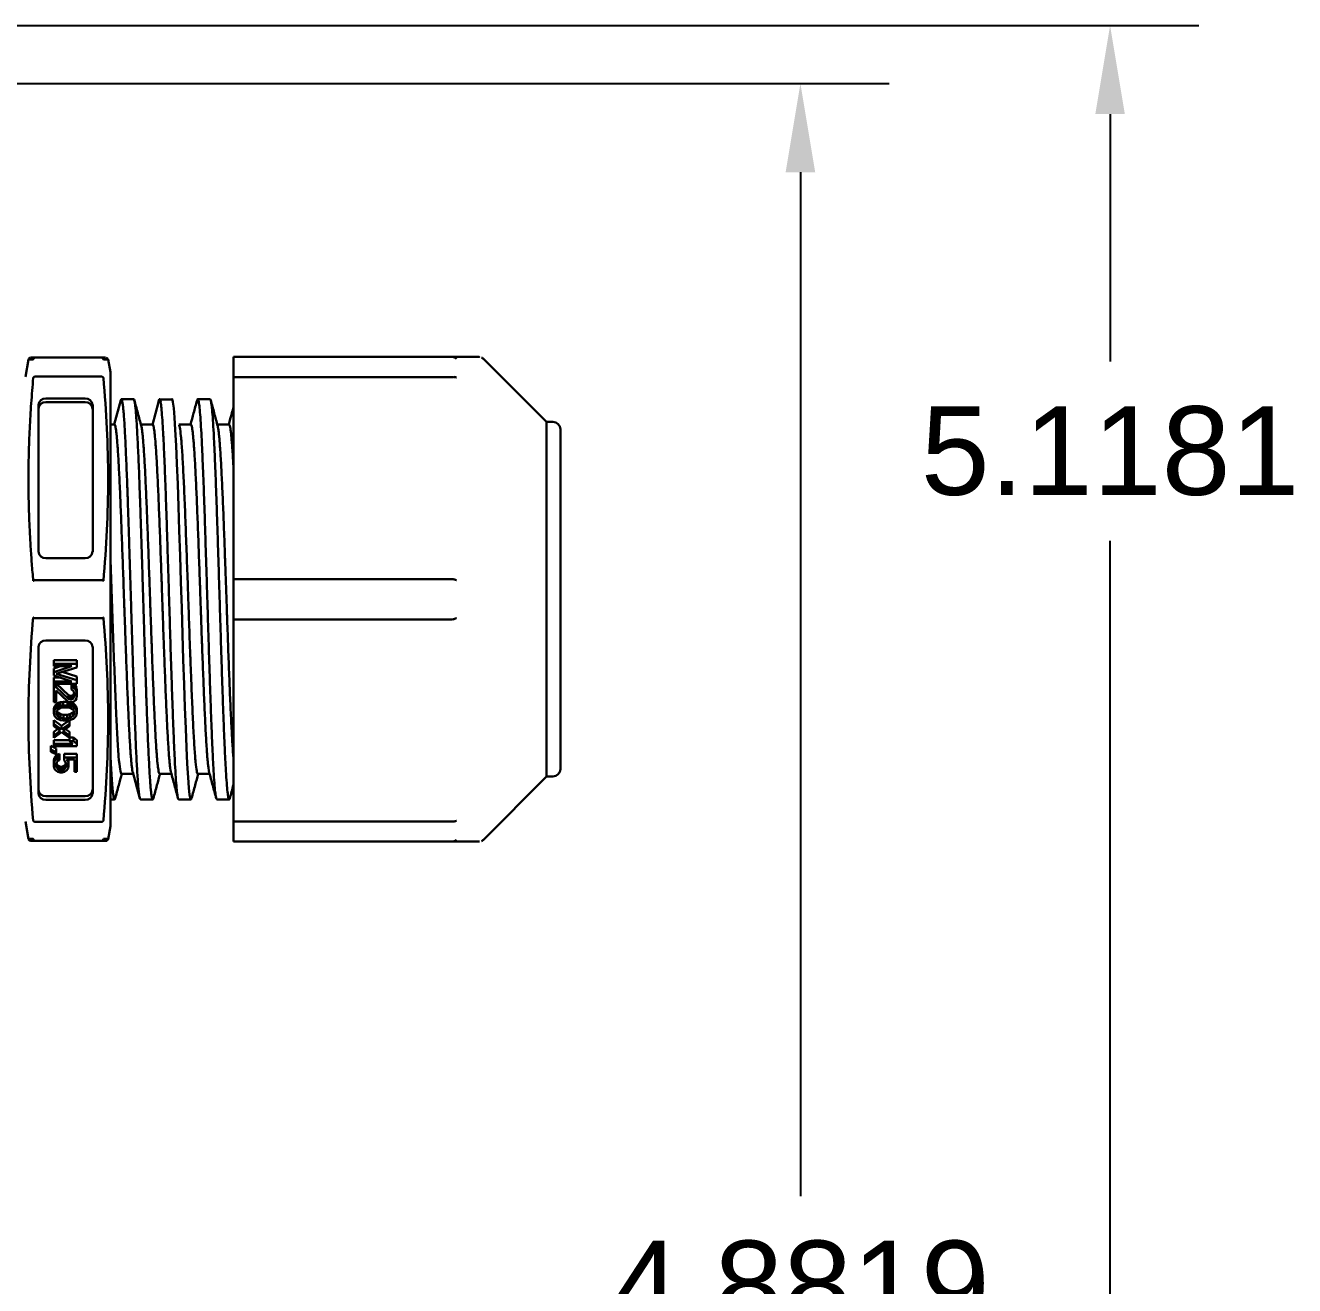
# Model space of a CAD drawing. Header units: inches. Extents: x 0.6 to 15.5, y 0.5 to 6.4.
# Drawn here: x 5.699 to 8.277, y 3.816 to 6.375 of the extents above; entities that cross this region are included whole.
import ezdxf

# ---------------------------------------------------------------- set-up
doc = ezdxf.new("R2010")
doc.units = ezdxf.units.IN
doc.header["$MEASUREMENT"] = 0
doc.layers.add('Enclosure', color=3, linetype='Continuous')
doc.styles.get("Standard").update_dxf_attribs({"font": 'arial.ttf'})
doc.dimstyles.get("Standard").update_dxf_attribs({"dimtxt": 0.18, "dimasz": 0.18, "dimexe": 0.18, "dimexo": 0.0625, "dimgap": 0.09, "dimtad": 0, "dimtih": 1, "dimtoh": 1, "dimdec": 4, "dimzin": 0, "dimdsep": 46, "dimtxsty": 'Standard', "dimcen": 0.09, "dimadec": 0, "dimazin": 0, "dimtfac": 1, "dimtdec": 4, "dimtofl": 0, "dimtmove": 0, "dimatfit": 3, "dimfxl": 1, "dimtolj": 1, "dimtzin": 0, "dimarcsym": 0})

# ---------------------------------------------------------------- blocks, each defined once
blk = doc.blocks.new('CG-32_CableGland')
at = {"color": 7, "linetype": 'Continuous', "lineweight": 30}
for p, q in [((-0.054, 0.4506), (-0.1831, 0.3215)), ((0.0081, 0.4535), (0.4529, 0.4535)), ((0.4529, 0.4535), (0.4529, 0.4126)), ((0.7075, 0.4485), (0.7029, 0.4225)), ((0.7076, 0.4485), (0.7075, 0.4484)), ((0.7222, 0.4525), (0.8547, 0.4525)), ((0.8756, 0.413), (0.8693, 0.4485)), ((0.0081, 0.4126), (0.4529, 0.4126)), ((0.4529, 0.0025), (0.4529, 0.4126)), ((0.7029, 0.4225), (0.7029, -0.0385)), ((0.7222, 0.4139), (0.8547, 0.4139)), ((0.4867, 0.368), (0.4615, 0.368)), ((0.5643, 0.368), (0.5391, 0.368)), ((0.642, 0.368), (0.6167, 0.368)), ((0.6574, 0.3129), (0.6431, 0.366)), ((0.7029, 0.368), (0.6943, 0.368)), ((0.8339, 0.369), (0.7539, 0.369)), ((0.8339, 0.3615), (0.7539, 0.3615)), ((0.7389, 0.356), (0.7389, 0.0581)), ((0.8489, 0.0581), (0.8489, 0.356)), ((-0.1831, 0.3215), (-0.1961, 0.3215)), ((-0.1831, 0.3215), (-0.1831, -0.0385)), ((0.5253, 0.316), (0.5014, 0.316)), ((0.6029, 0.316), (0.579, 0.316)), ((0.6805, 0.316), (0.6566, 0.316)), ((0.7711, 0.3118), (0.776, 0.3118)), ((0.7711, 0.283), (0.7711, 0.3118)), ((0.776, 0.3118), (0.776, 0.2873)), ((0.792, 0.3092), (0.796, 0.3118)), ((0.796, 0.3118), (0.801, 0.3135)), ((0.801, 0.3135), (0.805, 0.3135)), ((0.805, 0.3135), (0.81, 0.3118)), ((0.81, 0.3118), (0.8139, 0.3092)), ((-0.2111, -0.0385), (-0.2111, 0.3065)), ((0.776, 0.2873), (0.792, 0.2873)), ((0.788, 0.3008), (0.789, 0.305)), ((0.788, 0.2957), (0.788, 0.3008)), ((0.789, 0.2915), (0.788, 0.2957)), ((0.788, 0.2957), (0.788, 0.2882)), ((0.7882, 0.2873), (0.788, 0.2882)), ((0.789, 0.305), (0.792, 0.3092)), ((0.792, 0.2873), (0.789, 0.2915)), ((0.789, 0.2915), (0.789, 0.2873)), ((0.794, 0.3042), (0.793, 0.3008)), ((0.793, 0.3008), (0.793, 0.2957)), ((0.793, 0.2957), (0.794, 0.2923)), ((0.794, 0.2967), (0.7934, 0.2945)), ((0.796, 0.3067), (0.794, 0.3042)), ((0.794, 0.3042), (0.794, 0.2967)), ((0.796, 0.2992), (0.794, 0.2967)), ((0.794, 0.2923), (0.797, 0.2889)), ((0.799, 0.3084), (0.796, 0.3067)), ((0.796, 0.3067), (0.796, 0.2992)), ((0.799, 0.3009), (0.796, 0.2992)), ((0.797, 0.2889), (0.797, 0.283)), ((0.802, 0.3092), (0.799, 0.3084)), ((0.799, 0.3084), (0.799, 0.3009)), ((0.802, 0.3017), (0.799, 0.3009)), ((0.804, 0.3092), (0.802, 0.3092)), ((0.802, 0.3092), (0.802, 0.3017)), ((0.804, 0.3017), (0.802, 0.3017)), ((0.807, 0.3084), (0.804, 0.3092)), ((0.804, 0.3092), (0.804, 0.3017)), ((0.807, 0.3009), (0.804, 0.3017)), ((0.806, 0.2881), (0.81, 0.2898)), ((0.806, 0.283), (0.806, 0.2881)), ((0.81, 0.2847), (0.806, 0.283)), ((0.81, 0.3067), (0.807, 0.3084)), ((0.807, 0.3084), (0.807, 0.3009)), ((0.81, 0.2992), (0.807, 0.3009)), ((0.8119, 0.3042), (0.81, 0.3067)), ((0.81, 0.3067), (0.81, 0.2992)), ((0.8119, 0.2967), (0.81, 0.2992)), ((0.81, 0.2898), (0.8119, 0.2923)), ((0.8139, 0.2873), (0.81, 0.2847)), ((0.81, 0.2847), (0.81, 0.2772)), ((0.8129, 0.3008), (0.8119, 0.3042)), ((0.8119, 0.3042), (0.8119, 0.2967)), ((0.8126, 0.2945), (0.8119, 0.2967)), ((0.8119, 0.2923), (0.8129, 0.2957)), ((0.8129, 0.2957), (0.8129, 0.3008)), ((0.8139, 0.3092), (0.8169, 0.305)), ((0.8169, 0.2915), (0.8139, 0.2873)), ((0.8139, 0.2873), (0.8139, 0.2798)), ((0.8169, 0.284), (0.8139, 0.2798)), ((0.8169, 0.305), (0.8179, 0.3008)), ((0.8179, 0.2957), (0.8169, 0.2915)), ((0.8169, 0.2915), (0.8169, 0.284)), ((0.8179, 0.2882), (0.8169, 0.284)), ((0.8179, 0.3008), (0.8179, 0.2957)), ((0.8179, 0.2957), (0.8179, 0.2882)), ((0.797, 0.283), (0.7711, 0.283)), ((0.7711, 0.283), (0.7711, 0.2755)), ((0.797, 0.2755), (0.7711, 0.2755)), ((0.7711, 0.2551), (0.7711, 0.2602)), ((0.7711, 0.2602), (0.8179, 0.2602)), ((0.797, 0.283), (0.797, 0.2755)), ((0.806, 0.283), (0.806, 0.2755)), ((0.81, 0.2772), (0.806, 0.2755)), ((0.8139, 0.2798), (0.81, 0.2772)), ((0.8129, 0.272), (0.8129, 0.2763)), ((0.8129, 0.2763), (0.8239, 0.2712)), ((0.8239, 0.267), (0.8129, 0.272)), ((0.8129, 0.272), (0.8129, 0.2645)), ((0.8239, 0.2595), (0.8129, 0.2645)), ((0.8179, 0.2602), (0.8179, 0.2551)), ((0.8239, 0.2712), (0.8239, 0.267)), ((0.8239, 0.267), (0.8239, 0.2595)), ((0.778, 0.25), (0.7711, 0.2551)), ((0.7711, 0.2551), (0.7711, 0.2476)), ((0.778, 0.2425), (0.7711, 0.2476)), ((0.786, 0.25), (0.778, 0.25)), ((0.778, 0.25), (0.778, 0.2425)), ((0.786, 0.2425), (0.778, 0.2425)), ((0.8179, 0.2551), (0.779, 0.2551)), ((0.779, 0.2551), (0.786, 0.25)), ((0.786, 0.25), (0.786, 0.2433)), ((0.8179, 0.2476), (0.786, 0.2476)), ((0.786, 0.2382), (0.786, 0.2433)), ((0.786, 0.2433), (0.802, 0.2314)), ((0.799, 0.2289), (0.786, 0.2382)), ((0.786, 0.2382), (0.786, 0.2307)), ((0.802, 0.2314), (0.8179, 0.2433)), ((0.8179, 0.2382), (0.805, 0.2289)), ((0.8179, 0.2551), (0.8179, 0.2476)), ((0.8179, 0.2433), (0.8179, 0.2382)), ((0.8179, 0.2382), (0.8179, 0.2307)), ((0.782, 0.2061), (0.785, 0.2069)), ((0.785, 0.2069), (0.79, 0.2078)), ((0.7938, 0.2251), (0.786, 0.2307)), ((0.786, 0.2196), (0.799, 0.2289)), ((0.802, 0.2264), (0.786, 0.2145)), ((0.786, 0.2145), (0.786, 0.2196)), ((0.786, 0.2145), (0.786, 0.2071)), ((0.802, 0.2189), (0.7861, 0.2071)), ((0.79, 0.2078), (0.799, 0.2078)), ((0.799, 0.2078), (0.804, 0.2069)), ((0.8179, 0.2145), (0.802, 0.2264)), ((0.802, 0.2264), (0.802, 0.2189)), ((0.8179, 0.207), (0.802, 0.2189)), ((0.804, 0.2069), (0.807, 0.2061)), ((0.805, 0.2289), (0.8179, 0.2196)), ((0.8179, 0.2307), (0.8102, 0.2251)), ((0.8179, 0.2196), (0.8179, 0.2145)), ((0.8179, 0.2145), (0.8179, 0.207)), ((0.7711, 0.1925), (0.7721, 0.1976)), ((0.7721, 0.1875), (0.7711, 0.1925)), ((0.7711, 0.1925), (0.7711, 0.185)), ((0.7721, 0.18), (0.7711, 0.185)), ((0.7721, 0.1976), (0.775, 0.2018)), ((0.775, 0.1832), (0.7721, 0.1875)), ((0.7721, 0.1875), (0.7721, 0.18)), ((0.775, 0.2018), (0.778, 0.2044)), ((0.778, 0.1807), (0.775, 0.1832)), ((0.775, 0.1832), (0.775, 0.1757)), ((0.777, 0.1968), (0.776, 0.1925)), ((0.776, 0.1925), (0.777, 0.1883)), ((0.777, 0.1893), (0.7769, 0.1888)), ((0.779, 0.1993), (0.777, 0.1968)), ((0.777, 0.1968), (0.777, 0.1893)), ((0.779, 0.1918), (0.777, 0.1893)), ((0.777, 0.1883), (0.779, 0.1858)), ((0.778, 0.2044), (0.782, 0.2061)), ((0.782, 0.179), (0.778, 0.1807)), ((0.778, 0.1807), (0.778, 0.1732)), ((0.785, 0.2027), (0.779, 0.1993)), ((0.779, 0.1993), (0.779, 0.1918)), ((0.785, 0.1952), (0.779, 0.1918)), ((0.779, 0.1858), (0.785, 0.1824)), ((0.791, 0.2035), (0.785, 0.2027)), ((0.785, 0.2027), (0.785, 0.1952)), ((0.791, 0.196), (0.785, 0.1952)), ((0.785, 0.1824), (0.791, 0.1815)), ((0.798, 0.2035), (0.791, 0.2035)), ((0.791, 0.2035), (0.791, 0.196)), ((0.798, 0.196), (0.791, 0.196)), ((0.791, 0.1815), (0.798, 0.1815)), ((0.804, 0.2027), (0.798, 0.2035)), ((0.798, 0.2035), (0.798, 0.196)), ((0.804, 0.1952), (0.798, 0.196)), ((0.798, 0.1815), (0.804, 0.1824)), ((0.81, 0.1993), (0.804, 0.2027)), ((0.804, 0.2027), (0.804, 0.1952)), ((0.81, 0.1918), (0.804, 0.1952)), ((0.804, 0.1824), (0.81, 0.1858)), ((0.807, 0.2061), (0.8109, 0.2044)), ((0.8109, 0.1807), (0.807, 0.179)), ((0.8119, 0.1968), (0.81, 0.1993)), ((0.81, 0.1993), (0.81, 0.1918)), ((0.8119, 0.1893), (0.81, 0.1918)), ((0.81, 0.1858), (0.8119, 0.1883)), ((0.8109, 0.2044), (0.8139, 0.2018)), ((0.8139, 0.1832), (0.8109, 0.1807)), ((0.8109, 0.1807), (0.8109, 0.1732)), ((0.8129, 0.1925), (0.8119, 0.1968)), ((0.8119, 0.1968), (0.8119, 0.1893)), ((0.8119, 0.1883), (0.8129, 0.1925)), ((0.8121, 0.1888), (0.8119, 0.1893)), ((0.8139, 0.2018), (0.8169, 0.1976)), ((0.8169, 0.1875), (0.8139, 0.1832)), ((0.8139, 0.1832), (0.8139, 0.1757)), ((0.8169, 0.1976), (0.8179, 0.1925)), ((0.8179, 0.1925), (0.8169, 0.1875)), ((0.8169, 0.1875), (0.8169, 0.18)), ((0.8179, 0.185), (0.8169, 0.18)), ((0.8179, 0.1925), (0.8179, 0.185)), ((0.7711, 0.1579), (0.7721, 0.1629)), ((0.7711, 0.1545), (0.7711, 0.1579)), ((0.775, 0.1757), (0.7721, 0.18)), ((0.7721, 0.1629), (0.774, 0.1663)), ((0.774, 0.1663), (0.778, 0.1697)), ((0.778, 0.1732), (0.775, 0.1757)), ((0.777, 0.1612), (0.776, 0.157)), ((0.776, 0.157), (0.776, 0.1536)), ((0.779, 0.1638), (0.777, 0.1612)), ((0.777, 0.1612), (0.777, 0.1537)), ((0.779, 0.1563), (0.777, 0.1537)), ((0.782, 0.1715), (0.778, 0.1732)), ((0.778, 0.1697), (0.782, 0.1705)), ((0.782, 0.1655), (0.779, 0.1638)), ((0.779, 0.1638), (0.779, 0.1563)), ((0.782, 0.158), (0.779, 0.1563)), ((0.785, 0.1782), (0.782, 0.179)), ((0.782, 0.179), (0.782, 0.1715)), ((0.785, 0.1707), (0.782, 0.1715)), ((0.782, 0.1705), (0.784, 0.1705)), ((0.784, 0.1655), (0.782, 0.1655)), ((0.782, 0.1655), (0.782, 0.158)), ((0.784, 0.158), (0.782, 0.158)), ((0.784, 0.1705), (0.788, 0.1697)), ((0.788, 0.1638), (0.784, 0.1655)), ((0.784, 0.1655), (0.784, 0.158)), ((0.788, 0.1563), (0.784, 0.158)), ((0.79, 0.1773), (0.785, 0.1782)), ((0.785, 0.1782), (0.785, 0.1707)), ((0.79, 0.1698), (0.785, 0.1707)), ((0.788, 0.1697), (0.791, 0.168)), ((0.8129, 0.1401), (0.788, 0.1638)), ((0.788, 0.1638), (0.788, 0.1563)), ((0.8122, 0.1333), (0.788, 0.1563)), ((0.799, 0.1773), (0.79, 0.1773)), ((0.79, 0.1773), (0.79, 0.1698)), ((0.799, 0.1698), (0.79, 0.1698)), ((0.791, 0.168), (0.8129, 0.1469)), ((0.804, 0.1782), (0.799, 0.1773)), ((0.799, 0.1773), (0.799, 0.1698)), ((0.804, 0.1707), (0.799, 0.1698)), ((0.807, 0.179), (0.804, 0.1782)), ((0.804, 0.1782), (0.804, 0.1707)), ((0.807, 0.1715), (0.804, 0.1707)), ((0.807, 0.179), (0.807, 0.1715)), ((0.8109, 0.1732), (0.807, 0.1715)), ((0.8139, 0.1757), (0.8109, 0.1732)), ((0.8129, 0.1469), (0.8129, 0.1705)), ((0.8129, 0.1705), (0.8179, 0.1705)), ((0.8169, 0.18), (0.8139, 0.1757)), ((0.8179, 0.1705), (0.8179, 0.1401)), ((0.7721, 0.1486), (0.7711, 0.1545)), ((0.7711, 0.1545), (0.7711, 0.147)), ((0.7721, 0.1411), (0.7711, 0.147)), ((0.7711, 0.1257), (0.7711, 0.1333)), ((0.7711, 0.1333), (0.8179, 0.1333)), ((0.774, 0.1452), (0.7721, 0.1486)), ((0.7721, 0.1486), (0.7721, 0.1411)), ((0.774, 0.1377), (0.7721, 0.1411)), ((0.778, 0.1418), (0.774, 0.1452)), ((0.774, 0.1452), (0.774, 0.1377)), ((0.778, 0.1343), (0.774, 0.1377)), ((0.776, 0.1536), (0.777, 0.1494)), ((0.777, 0.1537), (0.7765, 0.1516)), ((0.777, 0.1494), (0.779, 0.1469)), ((0.782, 0.1409), (0.778, 0.1418)), ((0.778, 0.1418), (0.778, 0.1343)), ((0.782, 0.1334), (0.778, 0.1343)), ((0.779, 0.1469), (0.782, 0.1452)), ((0.782, 0.1452), (0.782, 0.1409)), ((0.782, 0.1409), (0.782, 0.1334)), ((0.8179, 0.1401), (0.8129, 0.1401)), ((0.8129, 0.1401), (0.8129, 0.1333)), ((0.8179, 0.1401), (0.8179, 0.1333)), ((0.8179, 0.1333), (0.8179, 0.1283)), ((0.8129, 0.113), (0.7711, 0.1257)), ((0.7711, 0.1257), (0.7711, 0.1182)), ((0.8006, 0.1093), (0.7711, 0.1182)), ((0.7711, 0.1003), (0.8129, 0.113)), ((0.781, 0.1283), (0.8179, 0.1164)), ((0.8179, 0.1283), (0.781, 0.1283)), ((0.8179, 0.1096), (0.781, 0.0978)), ((0.8179, 0.1208), (0.8044, 0.1208)), ((0.8179, 0.1283), (0.8179, 0.1208)), ((0.8179, 0.1164), (0.8179, 0.1096)), ((0.8179, 0.1096), (0.8179, 0.1021)), ((0.7711, 0.0927), (0.7711, 0.1003)), ((0.8179, 0.0927), (0.7711, 0.0927)), ((0.7711, 0.0927), (0.7711, 0.0852)), ((0.8179, 0.0852), (0.7711, 0.0852)), ((0.781, 0.0978), (0.8179, 0.0978)), ((0.8179, 0.1021), (0.8044, 0.0978)), ((0.8179, 0.0978), (0.8179, 0.0927)), ((0.8179, 0.0927), (0.8179, 0.0852)), ((0.7539, 0.0451), (0.8339, 0.0451)), ((0.0081, 0.0025), (0.4529, 0.0025)), ((0.4529, 0.0025), (0.4529, -0.0794)), ((0.7222, 0.0002), (0.8547, 0.0002)), ((-0.2111, -0.3835), (-0.2111, -0.0385)), ((-0.1831, -0.3985), (-0.1831, -0.0385)), ((0.7029, -0.0385), (0.7029, -0.4994)), ((0.7222, -0.0771), (0.8547, -0.0771)), ((0.0081, -0.0794), (0.4529, -0.0794)), ((0.4529, -0.0794), (0.4529, -0.4895)), ((0.8339, -0.122), (0.7539, -0.122)), ((0.7389, -0.135), (0.7389, -0.4329)), ((0.8489, -0.4329), (0.8489, -0.135)), ((-0.1961, -0.3985), (-0.1831, -0.3985)), ((-0.1831, -0.3985), (-0.054, -0.5275)), ((0.4857, -0.393), (0.4618, -0.393)), ((0.5394, -0.393), (0.5398, -0.3925)), ((0.5641, -0.393), (0.5394, -0.393)), ((0.6052, -0.4384), (0.6177, -0.3925)), ((0.617, -0.393), (0.6174, -0.3925)), ((0.6409, -0.393), (0.617, -0.393)), ((0.6819, -0.4429), (0.6954, -0.393)), ((0.6946, -0.393), (0.7029, -0.393)), ((0.5003, -0.4449), (0.5255, -0.4449)), ((0.5783, -0.4445), (0.5785, -0.4451)), ((0.5788, -0.4442), (0.6024, -0.4442)), ((0.6555, -0.445), (0.6808, -0.445)), ((0.7539, -0.4384), (0.8339, -0.4384)), ((0.7539, -0.4459), (0.8339, -0.4459)), ((0.0081, -0.4895), (0.4529, -0.4895)), ((0.4529, -0.5305), (0.4529, -0.4895)), ((0.7029, -0.4994), (0.7075, -0.5254)), ((0.7222, -0.4908), (0.8547, -0.4908)), ((0.8693, -0.5254), (0.8756, -0.4899)), ((0.0081, -0.5305), (0.4529, -0.5305)), ((0.7075, -0.5253), (0.7076, -0.5254)), ((0.7222, -0.5295), (0.8547, -0.5295)), ((0.8693, -0.5254), (0.8693, -0.5253))]:
    blk.add_line(p, q, dxfattribs=at)
at = {"color": 7, "linetype": 'Continuous', "lineweight": 30, "flags": 128}
blk.add_lwpolyline([(0.5379, 0.3646), (0.5386, 0.3675), (0.5402, 0.3668), (0.5419, 0.3591), (0.5435, 0.3445), (0.5451, 0.3233), (0.5467, 0.2958), (0.5484, 0.2626), (0.55, 0.2242), (0.5516, 0.1812), (0.5532, 0.1344), (0.5549, 0.0847), (0.5565, 0.0328), (0.5581, -0.0204), (0.5597, -0.0738), (0.5614, -0.1266), (0.563, -0.1779), (0.5646, -0.2268), (0.5662, -0.2724), (0.5679, -0.314), (0.5695, -0.3508), (0.5711, -0.3823), (0.5727, -0.4077), (0.5743, -0.4262), (0.5759, -0.4385), (0.5759, -0.4385)], dxfattribs=at)
at = {"color": 7, "linetype": 'Continuous', "lineweight": 30}
for centre, radius, start, end in [((0.8625, 0.445), 0.00783, 34.1283, 71.5402), ((0.753, 0.3549), 0.0141, 86.1887, 175.5981), ((0.753, 0.3474), 0.0141, 86.1887, 175.5981), ((0.8349, 0.3549), 0.0141, 4.4019, 93.8113), ((0.8349, 0.3474), 0.0141, 4.4019, 93.8113), ((-0.1961, 0.3065), 0.015, 90, 180), ((0.753, 0.0592), 0.0141, 184.4019, 273.8113), ((0.8349, 0.0592), 0.0141, 266.1887, 355.5981), ((0.753, -0.1361), 0.0141, 86.1887, 175.5981), ((0.8349, -0.1361), 0.0141, 4.4019, 93.8113), ((-0.1961, -0.3835), 0.015, 180, 270), ((0.753, -0.4243), 0.0141, 184.4019, 273.8113), ((0.753, -0.4318), 0.0141, 184.4019, 273.8113), ((0.8349, -0.4243), 0.0141, 266.1887, 355.5981), ((0.8349, -0.4318), 0.0141, 266.1887, 355.5981), ((0.7143, -0.522), 0.00774, 213.9501, 249.7221)]:
    blk.add_arc(centre, radius, start, end, dxfattribs=at)
for points, knots in [([(-0.0512, 0.4526), (-0.0519, 0.4522), (-0.0532, 0.4515), (-0.0542, 0.4504), (-0.0546, 0.4499)], [0, 0, 0, 0, 0.506123, 1, 1, 1, 1]), ([(-0.0469, 0.4535), (-0.0466, 0.4535), (-0.0459, 0.4535), (-0.0406, 0.4535), (-0.0325, 0.4535), (-0.0214, 0.4535), (-0.008, 0.4535), (0.0027, 0.4535), (0.0081, 0.4535)], [0, 0, 0, 0, 0.165986, 0.331843, 0.499696, 0.664611, 0.831116, 1, 1, 1, 1]), ([(0, 0.4499), (0.0005, 0.4504), (0.0014, 0.4513), (0.0032, 0.4524), (0.0051, 0.4532), (0.0064, 0.4534), (0.0071, 0.4535)], [0, 0, 0, 0, 0.2461457, 0.4978344, 0.7506398, 1, 1, 1, 1]), ([(0.7079, 0.4484), (0.7078, 0.4484), (0.7076, 0.4484), (0.7106, 0.4484), (0.715, 0.4483), (0.7172, 0.4483)], [0, 0, 0, 0, 0.199693, 0.5983927, 1, 1, 1, 1]), ([(0.7119, 0.4524), (0.7118, 0.4524), (0.7117, 0.4524), (0.7114, 0.4523), (0.7112, 0.4522), (0.7112, 0.4522), (0.7111, 0.4521), (0.7111, 0.4521), (0.711, 0.4521), (0.711, 0.4521), (0.711, 0.4521), (0.711, 0.4521), (0.7109, 0.4521), (0.7109, 0.452), (0.7108, 0.452), (0.7105, 0.4519), (0.71, 0.4516), (0.7093, 0.4511), (0.7084, 0.4503), (0.7081, 0.4497), (0.7079, 0.4494)], [0, 0, 0, 0, 0.145509, 0.182697, 0.187941, 0.191697, 0.193069, 0.194157, 0.194621, 0.195051, 0.195466, 0.19589, 0.196832, 0.197998, 0.201205, 0.211555, 0.248149, 0.379283, 0.651438, 1, 1, 1, 1]), ([(0.713, 0.4525), (0.7128, 0.4525), (0.712, 0.4525), (0.7151, 0.4525), (0.7198, 0.4525), (0.7222, 0.4525)], [0, 0, 0, 0, 0.1201096, 0.5600334, 1, 1, 1, 1]), ([(0.7221, 0.4525), (0.7217, 0.4525), (0.7206, 0.4524), (0.7191, 0.4516), (0.7178, 0.4502), (0.7174, 0.449), (0.7172, 0.4483)], [0, 0, 0, 0, 0.194471, 0.433765, 0.70906, 1, 1, 1, 1]), ([(0.8639, 0.4525), (0.8641, 0.4525), (0.8649, 0.4525), (0.8617, 0.4525), (0.857, 0.4525), (0.8546, 0.4525)], [0, 0, 0, 0, 0.120122, 0.5600396, 1, 1, 1, 1]), ([(0.8597, 0.4483), (0.8595, 0.4488), (0.8593, 0.4496), (0.8586, 0.4508), (0.8577, 0.4516), (0.8566, 0.4522), (0.8557, 0.4525), (0.855, 0.4525), (0.8547, 0.4525)], [0, 0, 0, 0, 0.194594, 0.38593, 0.566571, 0.730851, 0.875611, 1, 1, 1, 1]), ([(0.8597, 0.4483), (0.8619, 0.4483), (0.8662, 0.4484), (0.8693, 0.4484), (0.869, 0.4484), (0.869, 0.4484)], [0, 0, 0, 0, 0.401554, 0.800383, 1, 1, 1, 1]), ([(0.0071, 0.4126), (0.0064, 0.4127), (0.0051, 0.4127), (0.0032, 0.4126), (0.0014, 0.4122), (0.0005, 0.4117), (0, 0.4115)], [0, 0, 0, 0, 0.24936, 0.502166, 0.753854, 1, 1, 1, 1]), ([(0.7222, 0.4139), (0.7218, 0.4139), (0.7208, 0.4139), (0.7195, 0.4135), (0.7184, 0.4129), (0.7176, 0.4121), (0.7173, 0.4114), (0.7172, 0.4111)], [0, 0, 0, 0, 0.1916648, 0.3873197, 0.5871452, 0.7913252, 1, 1, 1, 1]), ([(0.8546, 0.4139), (0.8551, 0.4139), (0.856, 0.4139), (0.8573, 0.4135), (0.8584, 0.4129), (0.8593, 0.4121), (0.8595, 0.4114), (0.8597, 0.4111)], [0, 0, 0, 0, 0.191666, 0.387322, 0.587147, 0.791327, 1, 1, 1, 1]), ([(0.7172, 0.4111), (0.7111, 0.3425), (0.7075, 0.2737), (0.7075, 0.1361), (0.7111, 0.0674), (0.7172, -0.0012)], [0, 0, 0, 0, 0.5, 0.5, 1, 1, 1, 1]), ([(0.8597, -0.0012), (0.8658, 0.0674), (0.8694, 0.1361), (0.8694, 0.2737), (0.8658, 0.3425), (0.8597, 0.4111)], [0, 0, 0, 0, 0.5, 0.5, 1, 1, 1, 1]), ([(0.4604, 0.3658), (0.458, 0.357), (0.4555, 0.3478), (0.453, 0.3386), (0.4529, 0.3382)], [0, 0, 0, 0, 0.956135, 1, 1, 1, 1]), ([(0.4604, 0.3653), (0.4604, 0.3658), (0.4611, 0.369), (0.4622, 0.3684), (0.4639, 0.3629), (0.4655, 0.3498), (0.4671, 0.3302), (0.4687, 0.3041), (0.4704, 0.2722), (0.472, 0.2349), (0.4736, 0.1928), (0.4752, 0.1468), (0.4769, 0.0975), (0.4785, 0.0459), (0.4801, -0.0071), (0.4817, -0.0607), (0.4834, -0.1139), (0.485, -0.1658), (0.4866, -0.2155), (0.4882, -0.2622), (0.4899, -0.305), (0.4915, -0.3431), (0.4931, -0.376), (0.4947, -0.4031), (0.4964, -0.4239), (0.498, -0.4377), (0.4994, -0.4447), (0.5002, -0.4442), (0.5005, -0.4441)], [0, 0, 0, 0, 0.006166, 0.046699, 0.087228, 0.12776, 0.168291, 0.208821, 0.249354, 0.289883, 0.330416, 0.370946, 0.411477, 0.452009, 0.492538, 0.533071, 0.573601, 0.614132, 0.654664, 0.695194, 0.735726, 0.776257, 0.816787, 0.85732, 0.897849, 0.938381, 0.978912, 1, 1, 1, 1]), ([(0.4867, 0.3672), (0.4869, 0.3675), (0.4876, 0.3683), (0.4889, 0.3625), (0.4905, 0.3499), (0.4921, 0.3302), (0.4937, 0.3041), (0.4954, 0.2722), (0.497, 0.2349), (0.4986, 0.1928), (0.5002, 0.1468), (0.5019, 0.0975), (0.5035, 0.0459), (0.5051, -0.0071), (0.5067, -0.0607), (0.5084, -0.1139), (0.51, -0.1658), (0.5116, -0.2155), (0.5132, -0.2622), (0.5149, -0.305), (0.5165, -0.3431), (0.5181, -0.376), (0.5197, -0.4031), (0.5214, -0.4238), (0.523, -0.438), (0.5246, -0.4449), (0.5259, -0.4461), (0.5266, -0.4427), (0.5268, -0.4418)], [0, 0, 0, 0, 0.014271, 0.054759, 0.095251, 0.135741, 0.176231, 0.216722, 0.257211, 0.297703, 0.338192, 0.378682, 0.419174, 0.459663, 0.500154, 0.540644, 0.581134, 0.621626, 0.662114, 0.702606, 0.743096, 0.783586, 0.824077, 0.864566, 0.905058, 0.945547, 0.986037, 1, 1, 1, 1]), ([(0.5022, 0.3131), (0.4998, 0.3219), (0.4951, 0.3392), (0.4905, 0.3565), (0.4882, 0.3649)], [0, 0, 0, 0, 0.510817, 1, 1, 1, 1]), ([(0.5379, 0.3655), (0.5355, 0.3567), (0.5311, 0.3402), (0.5266, 0.3237), (0.5245, 0.316)], [0, 0, 0, 0, 0.532895, 1, 1, 1, 1]), ([(0.5643, 0.3672), (0.5646, 0.3673), (0.5655, 0.3675), (0.5669, 0.36), (0.5685, 0.3456), (0.5701, 0.3243), (0.5717, 0.2968), (0.5734, 0.2635), (0.575, 0.2249), (0.5766, 0.1818), (0.5782, 0.1349), (0.5799, 0.085), (0.5815, 0.033), (0.5831, -0.0203), (0.5847, -0.0739), (0.5864, -0.1269), (0.588, -0.1783), (0.5896, -0.2273), (0.5912, -0.2731), (0.5929, -0.3148), (0.5945, -0.3517), (0.5961, -0.3833), (0.5977, -0.4084), (0.5993, -0.4275), (0.6003, -0.4349), (0.6009, -0.4385)], [0, 0, 0, 0, 0.026782, 0.071174, 0.115567, 0.159957, 0.204351, 0.248743, 0.293134, 0.337528, 0.381918, 0.426312, 0.470703, 0.515095, 0.559489, 0.603879, 0.648272, 0.692664, 0.737056, 0.781449, 0.825839, 0.870233, 0.914625, 0.957311, 1, 1, 1, 1]), ([(0.5799, 0.3128), (0.5775, 0.3216), (0.5727, 0.3393), (0.568, 0.3569), (0.5656, 0.3658)], [0, 0, 0, 0, 0.4997684, 1, 1, 1, 1]), ([(0.6156, 0.3658), (0.6132, 0.3569), (0.6087, 0.3404), (0.6042, 0.3238), (0.6021, 0.316)], [0, 0, 0, 0, 0.533572, 1, 1, 1, 1]), ([(0.6557, -0.4449), (0.6553, -0.4447), (0.6547, -0.4442), (0.6537, -0.4401), (0.6526, -0.4332), (0.6516, -0.4234), (0.6505, -0.4109), (0.6495, -0.3958), (0.6485, -0.378), (0.6474, -0.3579), (0.6464, -0.3355), (0.6453, -0.3112), (0.6443, -0.2846), (0.6432, -0.2563), (0.6422, -0.2267), (0.6412, -0.1958), (0.6401, -0.1634), (0.6391, -0.1302), (0.638, -0.0966), (0.637, -0.0626), (0.636, -0.0281), (0.6349, 0.0063), (0.6339, 0.0401), (0.6328, 0.0733), (0.6318, 0.1061), (0.6307, 0.1377), (0.6297, 0.1679), (0.6287, 0.1966), (0.6276, 0.2239), (0.6266, 0.2493), (0.6255, 0.2724), (0.6245, 0.2933), (0.6234, 0.3121), (0.6224, 0.3283), (0.6214, 0.3418), (0.6203, 0.3527), (0.6193, 0.3608), (0.6182, 0.3661), (0.6172, 0.3683), (0.6163, 0.3681), (0.6157, 0.366), (0.6155, 0.3651)], [0, 0, 0, 0, 0.023774, 0.049413, 0.075608, 0.101995, 0.127457, 0.153096, 0.179291, 0.205678, 0.231141, 0.25678, 0.282974, 0.309362, 0.334825, 0.360464, 0.386659, 0.413046, 0.438509, 0.464149, 0.490343, 0.516731, 0.542194, 0.567834, 0.594028, 0.620416, 0.64588, 0.671519, 0.697714, 0.724102, 0.749565, 0.775205, 0.8014, 0.827788, 0.853251, 0.878891, 0.905086, 0.931474, 0.956938, 0.982577, 1, 1, 1, 1]), ([(0.6418, 0.3679), (0.6422, 0.3677), (0.6428, 0.3673), (0.6439, 0.3631), (0.6449, 0.3561), (0.646, 0.3464), (0.647, 0.3338), (0.648, 0.3186), (0.6491, 0.3008), (0.6501, 0.2808), (0.6512, 0.2583), (0.6522, 0.2337), (0.6532, 0.2072), (0.6543, 0.1792), (0.6553, 0.1493), (0.6564, 0.1181), (0.6574, 0.086), (0.6585, 0.0531), (0.6595, 0.0191), (0.6605, -0.0151), (0.6616, -0.0494), (0.6626, -0.0834), (0.6637, -0.1175), (0.6647, -0.1509), (0.6658, -0.1835), (0.6668, -0.2148), (0.6678, -0.2453), (0.6689, -0.2741), (0.6699, -0.3012), (0.671, -0.3263), (0.672, -0.3497), (0.673, -0.3707), (0.6741, -0.3893), (0.6751, -0.4053), (0.6762, -0.419), (0.6772, -0.4298), (0.6783, -0.4378), (0.6793, -0.443), (0.6803, -0.4452), (0.6812, -0.445), (0.6818, -0.4429), (0.682, -0.4422)], [0, 0, 0, 0, 0.024129, 0.050544, 0.076035, 0.101888, 0.127925, 0.154341, 0.179831, 0.205685, 0.231722, 0.258138, 0.283629, 0.309483, 0.33552, 0.361936, 0.387427, 0.413281, 0.439318, 0.465734, 0.491225, 0.517079, 0.543116, 0.569533, 0.595024, 0.620878, 0.646915, 0.673332, 0.698823, 0.724677, 0.750715, 0.777131, 0.802623, 0.828477, 0.854514, 0.880932, 0.906423, 0.932277, 0.958315, 0.984732, 1, 1, 1, 1]), ([(0.6932, 0.3659), (0.6908, 0.357), (0.6863, 0.3404), (0.6818, 0.3238), (0.6797, 0.316)], [0, 0, 0, 0, 0.532336, 1, 1, 1, 1]), ([(0.7029, 0.2762), (0.7026, 0.2824), (0.702, 0.2947), (0.7011, 0.3109), (0.7002, 0.3254), (0.6993, 0.3379), (0.6984, 0.3484), (0.6974, 0.3571), (0.6964, 0.3635), (0.6954, 0.3675), (0.6943, 0.3683), (0.6935, 0.3675), (0.6931, 0.3656), (0.6931, 0.3653)], [0, 0, 0, 0, 0.092349, 0.185204, 0.277554, 0.370408, 0.464828, 0.559786, 0.663871, 0.768684, 0.875777, 0.983655, 1, 1, 1, 1]), ([(0.5021, 0.3131), (0.5023, 0.3125), (0.5028, 0.3108), (0.5037, 0.3052), (0.5047, 0.2966), (0.5058, 0.2855), (0.5068, 0.2722), (0.5079, 0.2566), (0.5089, 0.2388), (0.51, 0.2192), (0.511, 0.1979), (0.512, 0.1746), (0.5131, 0.1498), (0.5141, 0.1239), (0.5152, 0.0968), (0.5162, 0.0685), (0.5173, 0.0395), (0.5183, 0.0102), (0.5193, -0.0195), (0.5204, -0.0496), (0.5214, -0.0796), (0.5225, -0.109), (0.5235, -0.1379), (0.5245, -0.1665), (0.5256, -0.194), (0.5266, -0.2202), (0.5277, -0.2451), (0.5287, -0.2689), (0.5298, -0.2909), (0.5308, -0.3109), (0.5318, -0.329), (0.5329, -0.3453), (0.5339, -0.3593), (0.535, -0.3709), (0.536, -0.3801), (0.5371, -0.387), (0.5382, -0.3919), (0.539, -0.3926), (0.5394, -0.393)], [0, 0, 0, 0, 0.014628, 0.042875, 0.07133, 0.098785, 0.126431, 0.154678, 0.183132, 0.210588, 0.238234, 0.266481, 0.294936, 0.322391, 0.350037, 0.378284, 0.406739, 0.434194, 0.46184, 0.490087, 0.518542, 0.545997, 0.573643, 0.60189, 0.630345, 0.657801, 0.685447, 0.713694, 0.742149, 0.769604, 0.79725, 0.825497, 0.853952, 0.881407, 0.909053, 0.9373, 0.965755, 1, 1, 1, 1]), ([(0.5619, -0.3873), (0.5612, -0.3834), (0.5604, -0.3776), (0.5593, -0.366), (0.5589, -0.3616), (0.5581, -0.352), (0.5577, -0.3467), (0.5566, -0.3295), (0.5558, -0.3164), (0.5547, -0.2945), (0.5543, -0.2868), (0.5535, -0.2707), (0.5532, -0.2622), (0.552, -0.2361), (0.5513, -0.2176), (0.5497, -0.1786), (0.549, -0.1579), (0.5474, -0.1159), (0.5467, -0.0946), (0.5455, -0.0618), (0.5452, -0.0508), (0.5444, -0.0288), (0.544, -0.0179), (0.5429, 0.0147), (0.5421, 0.0361), (0.541, 0.0679), (0.5406, 0.0784), (0.5398, 0.0988), (0.5394, 0.1088), (0.5383, 0.1381), (0.5375, 0.1568), (0.536, 0.1921), (0.5352, 0.2082), (0.5341, 0.2303), (0.5337, 0.2373), (0.533, 0.2505), (0.5326, 0.2568), (0.5314, 0.2742), (0.5307, 0.2839), (0.5292, 0.2998), (0.5284, 0.3059), (0.5269, 0.314), (0.5261, 0.316), (0.5253, 0.316)], [0, 0, 0, 0, 0.0625, 0.0625, 0.09375, 0.09375, 0.125, 0.125, 0.1875, 0.1875, 0.21875, 0.21875, 0.25, 0.25, 0.3125, 0.3125, 0.375, 0.375, 0.4375, 0.4375, 0.46875, 0.46875, 0.5, 0.5, 0.5625, 0.5625, 0.59375, 0.59375, 0.625, 0.625, 0.6875, 0.6875, 0.75, 0.75, 0.78125, 0.78125, 0.8125, 0.8125, 0.875, 0.875, 0.9375, 0.9375, 1, 1, 1, 1]), ([(0.5798, 0.3128), (0.5799, 0.3123), (0.5804, 0.3106), (0.5813, 0.3052), (0.5824, 0.2966), (0.5834, 0.2855), (0.5844, 0.2722), (0.5855, 0.2566), (0.5865, 0.2388), (0.5876, 0.2192), (0.5886, 0.1979), (0.5896, 0.1746), (0.5907, 0.1498), (0.5917, 0.1239), (0.5928, 0.0968), (0.5938, 0.0685), (0.5949, 0.0395), (0.5959, 0.0102), (0.5969, -0.0195), (0.598, -0.0496), (0.599, -0.0796), (0.6001, -0.109), (0.6011, -0.1379), (0.6021, -0.1665), (0.6032, -0.194), (0.6042, -0.2202), (0.6053, -0.2451), (0.6063, -0.2689), (0.6074, -0.2909), (0.6084, -0.3109), (0.6094, -0.329), (0.6105, -0.3453), (0.6117, -0.3618), (0.6132, -0.3773), (0.6142, -0.384), (0.6148, -0.3873)], [0, 0, 0, 0, 0.013024, 0.04312, 0.073437, 0.102689, 0.132144, 0.16224, 0.192557, 0.22181, 0.251265, 0.281361, 0.311678, 0.34093, 0.370386, 0.400482, 0.430799, 0.460051, 0.489507, 0.519603, 0.54992, 0.579172, 0.608628, 0.638723, 0.669041, 0.698293, 0.727748, 0.757844, 0.788162, 0.817414, 0.846869, 0.876965, 0.907282, 0.95324, 1, 1, 1, 1]), ([(0.6029, 0.316), (0.6033, 0.3158), (0.604, 0.3153), (0.605, 0.3115), (0.606, 0.3053), (0.6071, 0.2966), (0.6081, 0.2855), (0.6092, 0.2722), (0.6102, 0.2566), (0.6113, 0.2388), (0.6123, 0.2192), (0.6133, 0.1979), (0.6144, 0.1746), (0.6154, 0.1498), (0.6165, 0.1239), (0.6175, 0.0968), (0.6185, 0.0685), (0.6196, 0.0395), (0.6206, 0.0102), (0.6217, -0.0195), (0.6227, -0.0496), (0.6238, -0.0796), (0.6248, -0.109), (0.6258, -0.1379), (0.6269, -0.1665), (0.6279, -0.194), (0.629, -0.2202), (0.63, -0.2451), (0.6311, -0.2689), (0.6321, -0.2909), (0.6331, -0.3109), (0.6342, -0.329), (0.6352, -0.3453), (0.6363, -0.3593), (0.6373, -0.3709), (0.6383, -0.3801), (0.6393, -0.3865), (0.6399, -0.3888), (0.6401, -0.3897)], [0, 0, 0, 0, 0.027518, 0.055227, 0.083539, 0.112059, 0.139577, 0.167287, 0.195598, 0.224118, 0.251637, 0.279346, 0.307658, 0.336179, 0.363697, 0.391406, 0.419719, 0.448239, 0.475757, 0.503467, 0.531779, 0.560299, 0.587817, 0.615527, 0.643839, 0.672359, 0.699878, 0.727587, 0.755899, 0.784419, 0.811938, 0.839647, 0.867959, 0.89648, 0.923998, 0.951707, 0.980019, 1, 1, 1, 1]), ([(0.6573, 0.313), (0.6575, 0.3124), (0.658, 0.3107), (0.6589, 0.3052), (0.66, 0.2966), (0.661, 0.2855), (0.662, 0.2722), (0.6631, 0.2566), (0.6641, 0.2388), (0.6652, 0.2192), (0.6662, 0.1979), (0.6672, 0.1746), (0.6683, 0.1498), (0.6693, 0.1239), (0.6703, 0.0968), (0.6714, 0.0685), (0.6725, 0.0395), (0.6735, 0.0102), (0.6745, -0.0195), (0.6756, -0.0496), (0.6766, -0.0796), (0.6777, -0.109), (0.6787, -0.1379), (0.6798, -0.1665), (0.6808, -0.194), (0.6818, -0.2202), (0.6829, -0.2451), (0.6839, -0.2689), (0.685, -0.2909), (0.686, -0.3109), (0.687, -0.329), (0.6881, -0.3453), (0.6891, -0.3593), (0.6902, -0.3709), (0.6912, -0.3801), (0.6923, -0.3871), (0.6933, -0.3913), (0.6941, -0.3931), (0.6945, -0.3928), (0.6946, -0.3927)], [0, 0, 0, 0, 0.0137793, 0.0420509, 0.0705304, 0.0980094, 0.1256792, 0.1539508, 0.1824303, 0.2099089, 0.2375783, 0.2658495, 0.2943286, 0.3218073, 0.3494768, 0.3777481, 0.4062272, 0.4337061, 0.4613758, 0.4896472, 0.5181265, 0.5456052, 0.5732745, 0.6015456, 0.6300247, 0.6575035, 0.685173, 0.7134444, 0.7419236, 0.7694024, 0.797072, 0.8253433, 0.8538226, 0.8813013, 0.9089707, 0.9372418, 0.9657209, 0.9931997, 1, 1, 1, 1]), ([(0.7029, -0.1236), (0.702, -0.0974), (0.7011, -0.0709), (0.6992, -0.0175), (0.6983, 0.0096), (0.6964, 0.0618), (0.6955, 0.0872), (0.6936, 0.1361), (0.6927, 0.1588), (0.6913, 0.1904), (0.6908, 0.2005), (0.6899, 0.2197), (0.6894, 0.2287), (0.688, 0.2539), (0.6871, 0.2683), (0.6852, 0.292), (0.6843, 0.3009), (0.6824, 0.3129), (0.6815, 0.316), (0.6805, 0.316)], [0, 0, 0, 0, 0.125, 0.125, 0.25, 0.25, 0.375, 0.375, 0.5, 0.5, 0.5625, 0.5625, 0.625, 0.625, 0.75, 0.75, 0.875, 0.875, 1, 1, 1, 1]), ([(0.485, -0.39), (0.4848, -0.3894), (0.4843, -0.3877), (0.4834, -0.3821), (0.4824, -0.3735), (0.4813, -0.3624), (0.4803, -0.3491), (0.4793, -0.3335), (0.4782, -0.3157), (0.4772, -0.2961), (0.4761, -0.2748), (0.4751, -0.2515), (0.474, -0.2267), (0.473, -0.2008), (0.472, -0.1737), (0.4709, -0.1454), (0.4699, -0.1164), (0.4688, -0.0871), (0.4678, -0.0574), (0.4667, -0.0273), (0.4657, 0.0027), (0.4647, 0.0321), (0.4636, 0.061), (0.4626, 0.0895), (0.4615, 0.1171), (0.4605, 0.1433), (0.4595, 0.1682), (0.4584, 0.192), (0.4574, 0.214), (0.4563, 0.234), (0.4553, 0.2522), (0.4542, 0.2683), (0.4534, 0.2792), (0.453, 0.284), (0.4529, 0.2849)], [0, 0, 0, 0, 0.016893, 0.04972, 0.082789, 0.114695, 0.146824, 0.179651, 0.212719, 0.244626, 0.276755, 0.309582, 0.342651, 0.374558, 0.406686, 0.439513, 0.472582, 0.504489, 0.536618, 0.569445, 0.602513, 0.63442, 0.666549, 0.699376, 0.732445, 0.764352, 0.79648, 0.829307, 0.862376, 0.894283, 0.926411, 0.959239, 0.992307, 1, 1, 1, 1]), ([(0, 0), (0.0005, 0.0002), (0.0014, 0.0007), (0.0032, 0.0014), (0.0051, 0.002), (0.0064, 0.0023), (0.0071, 0.0024)], [0, 0, 0, 0, 0.246146, 0.497834, 0.75064, 1, 1, 1, 1]), ([(0.7172, -0.0012), (0.7173, -0.0011), (0.7175, -0.0008), (0.7183, -0.0004), (0.7192, -0.0001), (0.7202, 0.0001), (0.7212, 0.0002), (0.7218, 0.0002), (0.7221, 0.0002)], [0, 0, 0, 0, 0.194588, 0.385921, 0.56656, 0.730842, 0.875606, 1, 1, 1, 1]), ([(0.8597, -0.0012), (0.8595, -0.0011), (0.8593, -0.0008), (0.8586, -0.0004), (0.8577, -0.0001), (0.8566, 0.0001), (0.8557, 0.0002), (0.855, 0.0002), (0.8547, 0.0002)], [0, 0, 0, 0, 0.194594, 0.385931, 0.566572, 0.730852, 0.875611, 1, 1, 1, 1]), ([(0, -0.0769), (0.0005, -0.0771), (0.0015, -0.0775), (0.0032, -0.0782), (0.0051, -0.0788), (0.0064, -0.0791), (0.0071, -0.0793)], [0, 0, 0, 0, 0.2499644, 0.4999504, 0.7499615, 1, 1, 1, 1]), ([(0.7172, -0.0757), (0.7111, -0.1443), (0.7075, -0.213), (0.7075, -0.3506), (0.7111, -0.4194), (0.7172, -0.488)], [0, 0, 0, 0, 0.5, 0.5, 1, 1, 1, 1]), ([(0.7172, -0.0757), (0.7173, -0.0758), (0.7175, -0.0761), (0.7183, -0.0765), (0.7192, -0.0768), (0.7202, -0.077), (0.7212, -0.0771), (0.7218, -0.0771), (0.7221, -0.0771)], [0, 0, 0, 0, 0.194594, 0.385931, 0.566572, 0.730852, 0.875611, 1, 1, 1, 1]), ([(0.8597, -0.0757), (0.8595, -0.0758), (0.8593, -0.0761), (0.8586, -0.0765), (0.8577, -0.0768), (0.8566, -0.077), (0.8557, -0.0771), (0.855, -0.0771), (0.8547, -0.0771)], [0, 0, 0, 0, 0.194588, 0.385921, 0.56656, 0.730841, 0.875605, 1, 1, 1, 1]), ([(0.8597, -0.0757), (0.8607, -0.0873), (0.8626, -0.1104), (0.865, -0.1447), (0.8672, -0.1846), (0.8689, -0.2303), (0.8696, -0.2819), (0.8689, -0.3334), (0.867, -0.3848), (0.864, -0.4364), (0.8611, -0.4706), (0.8597, -0.488)], [0, 0, 0, 0, 0.084785, 0.167879, 0.249981, 0.375261, 0.499981, 0.624666, 0.750014, 0.873525, 1, 1, 1, 1]), ([(0.4618, -0.393), (0.4615, -0.3927), (0.4608, -0.3922), (0.4597, -0.3884), (0.4587, -0.3822), (0.4576, -0.3735), (0.4566, -0.3624), (0.4556, -0.3492), (0.4545, -0.3334), (0.4536, -0.3187), (0.4531, -0.3086), (0.4529, -0.3052)], [0, 0, 0, 0, 0.115477, 0.231755, 0.350562, 0.470243, 0.585719, 0.701997, 0.820804, 0.940485, 1, 1, 1, 1]), ([(0.4529, -0.4287), (0.454, -0.4247), (0.4572, -0.4127), (0.4605, -0.4008), (0.4626, -0.393)], [0, 0, 0, 0, 0.341803, 1, 1, 1, 1]), ([(0.4849, -0.39), (0.4873, -0.3988), (0.492, -0.4163), (0.4968, -0.4339), (0.4992, -0.4427)], [0, 0, 0, 0, 0.499761, 1, 1, 1, 1]), ([(0.527, -0.4418), (0.5293, -0.4334), (0.5337, -0.4171), (0.5381, -0.4008), (0.5402, -0.393)], [0, 0, 0, 0, 0.520253, 1, 1, 1, 1]), ([(0.5631, -0.3916), (0.5631, -0.3916), (0.5627, -0.3911), (0.5623, -0.3892), (0.5619, -0.3873)], [0, 0, 0, 0, 0.057147, 1, 1, 1, 1]), ([(0.64, -0.3897), (0.6424, -0.3985), (0.6472, -0.4162), (0.652, -0.4339), (0.6544, -0.4427)], [0, 0, 0, 0, 0.499771, 1, 1, 1, 1]), ([(0.6008, -0.4385), (0.6011, -0.4401), (0.6017, -0.4432), (0.6027, -0.4451), (0.6036, -0.4449), (0.6045, -0.4427), (0.6051, -0.4395), (0.6054, -0.4379)], [0, 0, 0, 0, 0.202633, 0.4063752, 0.6090098, 0.8127506, 1, 1, 1, 1]), ([(0.5784, -0.4445), (0.5781, -0.4447), (0.5775, -0.4451), (0.5767, -0.4427), (0.5761, -0.4397), (0.5759, -0.4385)], [0, 0, 0, 0, 0.321001, 0.737571, 1, 1, 1, 1]), ([(0.0071, -0.4895), (0.0064, -0.4896), (0.0051, -0.4898), (0.0032, -0.4896), (0.0015, -0.4891), (0.0005, -0.4886), (0, -0.4884)], [0, 0, 0, 0, 0.250038, 0.50005, 0.750036, 1, 1, 1, 1]), ([(0.7172, -0.488), (0.7173, -0.4883), (0.7175, -0.4889), (0.7183, -0.4896), (0.7192, -0.4902), (0.7202, -0.4905), (0.7212, -0.4907), (0.7218, -0.4908), (0.7221, -0.4908)], [0, 0, 0, 0, 0.194587, 0.385919, 0.566558, 0.73084, 0.875604, 1, 1, 1, 1]), ([(0.8597, -0.488), (0.8595, -0.4883), (0.8593, -0.4889), (0.8586, -0.4896), (0.8577, -0.4902), (0.8566, -0.4905), (0.8557, -0.4907), (0.855, -0.4908), (0.8547, -0.4908)], [0, 0, 0, 0, 0.1945934, 0.3859297, 0.5665701, 0.7308503, 0.8756105, 1, 1, 1, 1]), ([(-0.0546, -0.5268), (-0.0542, -0.5273), (-0.0532, -0.5284), (-0.0519, -0.5291), (-0.0512, -0.5295)], [0, 0, 0, 0, 0.493877, 1, 1, 1, 1]), ([(0.0081, -0.5305), (0.001, -0.5305), (-0.0131, -0.5305), (-0.0296, -0.5305), (-0.0411, -0.5305), (-0.0468, -0.5305), (-0.0463, -0.5305), (-0.0462, -0.5305)], [0, 0, 0, 0, 0.224217, 0.448291, 0.672234, 0.896084, 1, 1, 1, 1]), ([(0, -0.5268), (0.0005, -0.5273), (0.0015, -0.5282), (0.0032, -0.5293), (0.0051, -0.5301), (0.0064, -0.5303), (0.0071, -0.5304)], [0, 0, 0, 0, 0.249964, 0.49995, 0.749962, 1, 1, 1, 1]), ([(0.7172, -0.5252), (0.715, -0.5252), (0.7106, -0.5253), (0.7076, -0.5253), (0.7078, -0.5253), (0.7079, -0.5253)], [0, 0, 0, 0, 0.4015541, 0.8003828, 1, 1, 1, 1]), ([(0.7222, -0.5295), (0.7191, -0.5295), (0.7134, -0.5295), (0.7131, -0.5295), (0.713, -0.5295)], [0, 0, 0, 0, 0.559938, 1, 1, 1, 1]), ([(0.7222, -0.5295), (0.7218, -0.5294), (0.7208, -0.5293), (0.7195, -0.5287), (0.7184, -0.5278), (0.7176, -0.5266), (0.7173, -0.5257), (0.7172, -0.5252)], [0, 0, 0, 0, 0.191665, 0.38732, 0.587145, 0.791325, 1, 1, 1, 1]), ([(0.8546, -0.5295), (0.8578, -0.5295), (0.8634, -0.5295), (0.8638, -0.5295), (0.8639, -0.5295)], [0, 0, 0, 0, 0.559946, 1, 1, 1, 1]), ([(0.8597, -0.5252), (0.8595, -0.5257), (0.8593, -0.5266), (0.8585, -0.5278), (0.8574, -0.5287), (0.8561, -0.5293), (0.8552, -0.5294), (0.8547, -0.5294)], [0, 0, 0, 0, 0.208562, 0.41269, 0.61252, 0.808233, 1, 1, 1, 1]), ([(0.869, -0.5253), (0.869, -0.5253), (0.8693, -0.5253), (0.8662, -0.5253), (0.8619, -0.5253), (0.8597, -0.5252)], [0, 0, 0, 0, 0.199693, 0.598393, 1, 1, 1, 1]), ([(0.8653, -0.5292), (0.8653, -0.5292), (0.8653, -0.5292), (0.8654, -0.5292), (0.8656, -0.5291), (0.8657, -0.5291), (0.8658, -0.529), (0.8658, -0.529), (0.8658, -0.529), (0.8658, -0.529), (0.8659, -0.529), (0.8659, -0.529), (0.866, -0.5289), (0.8661, -0.5289), (0.8663, -0.5288), (0.8668, -0.5285), (0.8676, -0.528), (0.8684, -0.5272), (0.8688, -0.5266), (0.869, -0.5263)], [0, 0, 0, 0, 0.028694, 0.071173, 0.07718, 0.081491, 0.083068, 0.08432, 0.08534, 0.085814, 0.086294, 0.087358, 0.088672, 0.092289, 0.103994, 0.145487, 0.294414, 0.603729, 1, 1, 1, 1])]:
    blk.add_open_spline(points, degree=3, knots=knots, dxfattribs=at)
blk.add_open_spline([(0.6148, -0.3873), (0.6155, -0.3911), (0.6162, -0.393), (0.617, -0.393)], degree=3, dxfattribs=at)
blk = doc.blocks.new('*D44')
at = {"layer": 'Defpoints', "color": 0, "transparency": 16777216}
for p in [(3.7798, 6.3748), (7.9021, 6.3748), (3.7798, 1.2567)]:
    blk.add_point(p, dxfattribs=at)
at = {"layer": 'Enclosure', "color": 0, "lineweight": -2, "transparency": 16777216}
for p, q in [((3.8423, 6.3748), (8.0821, 6.3748)), ((7.9021, 6.1948), (7.9021, 5.692)), ((7.9021, 1.4367), (7.9021, 5.3282)), ((3.8423, 1.2567), (8.0821, 1.2567))]:
    blk.add_line(p, q, dxfattribs=at)
at = {"layer": 'Enclosure', "color": 0, "transparency": 16777216}
for points in [[(7.8721, 6.1948), (7.9321, 6.1948), (7.9021, 6.3748)], [(7.8721, 1.4367), (7.9321, 1.4367), (7.9021, 1.2567)]]:
    blk.add_solid(points, dxfattribs=at)
at = {"layer": 'Enclosure', "color": 0, "transparency": 16777216, "insert": (7.9021, 5.5101), "char_height": 0.18, "attachment_point": 5}
blk.add_mtext('\\A1;5.1181', dxfattribs=at)
blk = doc.blocks.new('*D45')
at = {"layer": 'Defpoints', "color": 0, "transparency": 16777216}
for p in [(3.855, 6.2567), (3.855, 1.3748), (7.2731, 1.3748)]:
    blk.add_point(p, dxfattribs=at)
at = {"layer": 'Enclosure', "color": 0, "lineweight": -2, "transparency": 16777216}
for p, q in [((3.9175, 6.2567), (7.4531, 6.2567)), ((7.2731, 6.0767), (7.2731, 3.9976)), ((7.2731, 1.5548), (7.2731, 3.6338)), ((3.9175, 1.3748), (7.4531, 1.3748))]:
    blk.add_line(p, q, dxfattribs=at)
at = {"layer": 'Enclosure', "color": 0, "transparency": 16777216}
for points in [[(7.2431, 6.0767), (7.3031, 6.0767), (7.2731, 6.2567)], [(7.2431, 1.5548), (7.3031, 1.5548), (7.2731, 1.3748)]]:
    blk.add_solid(points, dxfattribs=at)
at = {"layer": 'Enclosure', "color": 0, "transparency": 16777216, "insert": (7.2731, 3.8157), "char_height": 0.18, "attachment_point": 5}
blk.add_mtext('\\A1;4.8819', dxfattribs=at)

msp = doc.modelspace()

# ---------------------------------------------------------------- block references
at = {"layer": 'Enclosure', "rotation": 180}
msp.add_blockref('CG-32_CableGland', (6.57438, 5.17111), dxfattribs=at)

# ---------------------------------------------------------------- dimensions: what is measured, and where the dimension line sits
at = {"layer": 'Enclosure'}
dim = msp.add_linear_dim(base=(7.90207, 6.3748), p1=(3.7798, 1.25669), p2=(3.7798, 6.3748), angle=90, dimstyle='Standard', dxfattribs=at)
dim.commit()
dim.dimension.update_dxf_attribs({"geometry": '*D44', "text_midpoint": (7.90207, 5.5101), "dimtype": 160})
dim = msp.add_linear_dim(base=(7.27313, 1.3748), p1=(3.85504, 6.25669), p2=(3.85504, 1.3748), angle=90, dimstyle='Standard', dxfattribs=at)
dim.commit()
dim.dimension.update_dxf_attribs({"geometry": '*D45', "text_midpoint": (7.27313, 3.81574)})

doc.saveas('drawing.dxf')
